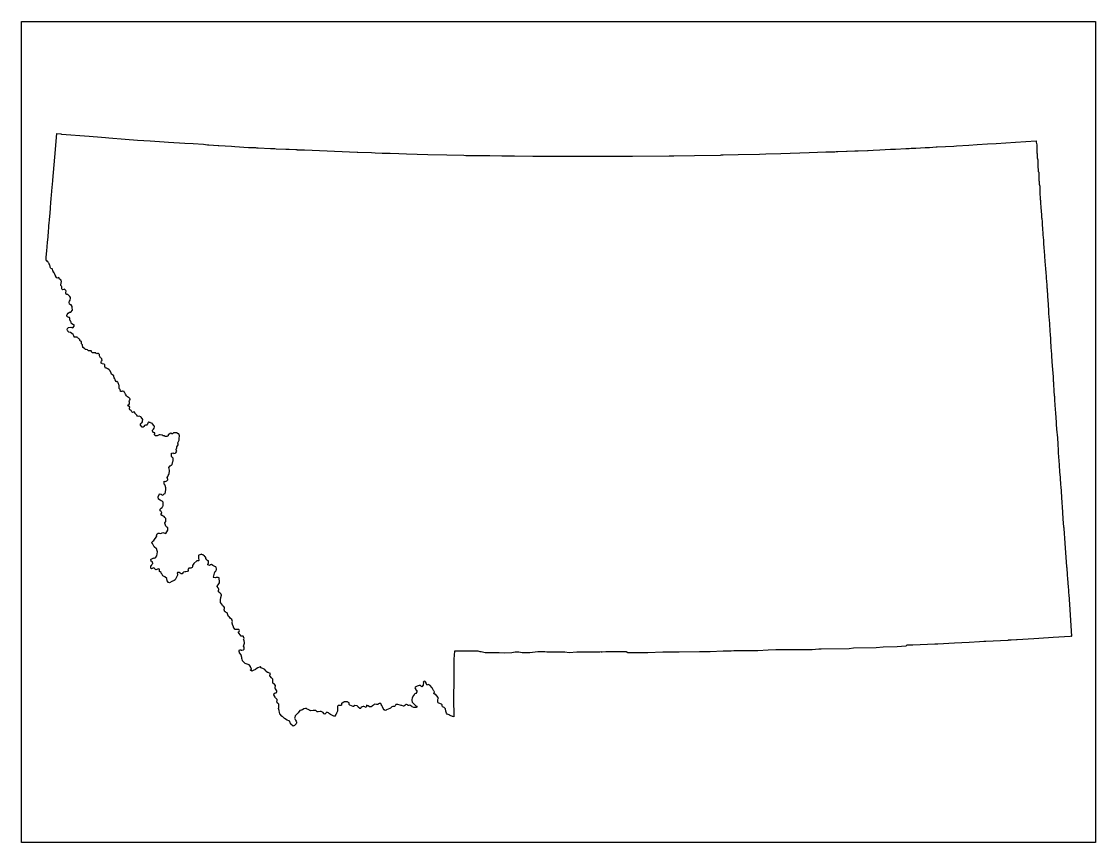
# Model space of a CAD drawing. Extents: x 0.1 to 10.9, y 0.1 to 8.4.
import ezdxf

# ---------------------------------------------------------------- set-up
doc = ezdxf.new("R2010")
doc.units = 0
doc.header["$MEASUREMENT"] = 0
doc.layers.add('STATE', color=7, linetype='CONTINUOUS')

# ---------------------------------------------------------------- blocks, each defined once
blk = doc.blocks.new('BLOCK_2')
at = {"layer": 'STATE'}
blk.add_lwpolyline([(0.093, 0.099), (0.093, 8.373), (10.92, 8.373), (10.92, 0.099), (0.093, 0.099)], dxfattribs=at)
at = {"layer": 'STATE', "color": 2}
for points in [[(0.367, 6.263), (0.37, 6.29), (0.37, 6.306), (0.37, 6.32), (0.373, 6.336), (0.377, 6.376), (0.377, 6.38), (0.38, 6.403), (0.387, 6.49), (0.387, 6.51), (0.39, 6.536), (0.39, 6.543), (0.393, 6.593), (0.397, 6.62), (0.4, 6.666), (0.41, 6.766), (0.41, 6.773), (0.43, 7.006), (0.45, 7.243), (0.49, 7.24), (0.497, 7.236), (0.777, 7.216), (0.9, 7.206), (0.94, 7.203), (0.973, 7.2), (1.14, 7.186), (1.263, 7.176), (1.39, 7.17), (1.533, 7.16), (1.577, 7.156), (1.74, 7.146), (1.823, 7.143), (1.927, 7.136), (1.947, 7.133), (1.967, 7.13), (1.983, 7.13), (2.077, 7.123), (2.083, 7.123), (2.21, 7.116), (2.243, 7.113), (2.383, 7.103), (2.453, 7.103), (2.463, 7.1), (2.48, 7.1), (2.603, 7.093), (2.627, 7.093), (2.647, 7.093), (2.66, 7.09), (2.757, 7.086), (2.763, 7.086), (2.793, 7.086), (2.86, 7.083), (2.863, 7.083), (2.867, 7.083), (2.87, 7.083), (2.873, 7.08), (2.877, 7.08), (2.88, 7.08), (2.883, 7.08), (2.947, 7.08), (3.477, 7.056), (3.483, 7.056), (3.62, 7.053), (3.66, 7.05), (3.73, 7.046), (3.773, 7.046), (3.777, 7.046), (3.81, 7.046), (3.897, 7.043), (3.973, 7.04), (4.19, 7.033), (4.38, 7.03), (4.553, 7.026), (4.573, 7.023), (4.597, 7.023), (4.61, 7.023), (4.693, 7.023), (4.813, 7.023), (4.937, 7.02), (4.987, 7.02), (5.063, 7.02), (5.247, 7.016), (5.283, 7.016), (5.43, 7.016), (5.837, 7.016), (5.843, 7.016), (5.847, 7.016), (5.873, 7.016), (5.887, 7.016), (5.93, 7.016), (5.933, 7.016), (6.013, 7.016), (6.043, 7.016), (6.157, 7.016), (6.2, 7.016), (6.247, 7.016), (6.253, 7.016), (6.623, 7.02), (6.67, 7.02), (6.877, 7.023), (7.14, 7.026), (7.15, 7.03), (7.157, 7.03), (7.167, 7.03), (7.317, 7.033), (7.533, 7.036), (7.597, 7.04), (7.747, 7.043), (8.033, 7.053), (8.203, 7.06), (8.21, 7.06), (8.293, 7.06), (8.307, 7.063), (8.323, 7.063), (8.41, 7.066), (8.417, 7.066), (8.493, 7.07), (8.517, 7.07), (8.527, 7.07), (8.62, 7.073), (8.627, 7.073), (8.677, 7.076), (8.747, 7.08), (8.853, 7.086), (8.903, 7.086), (9.007, 7.093), (9.037, 7.093), (9.04, 7.093), (9.063, 7.096), (9.11, 7.096), (9.203, 7.103), (9.207, 7.103), (9.22, 7.103), (9.223, 7.103), (9.247, 7.103), (9.313, 7.11), (9.323, 7.11), (9.493, 7.116), (9.52, 7.12), (9.643, 7.126), (9.727, 7.133), (9.83, 7.14), (9.917, 7.143), (10.113, 7.156), (10.323, 7.17), (10.323, 7.156), (10.327, 7.13), (10.327, 7.126), (10.327, 7.12), (10.327, 7.116), (10.327, 7.11), (10.327, 7.1), (10.327, 7.096), (10.33, 7.09), (10.33, 7.063), (10.33, 7.056), (10.33, 7.05), (10.333, 7.04), (10.333, 7.023), (10.333, 7.02), (10.333, 7.016), (10.333, 7.013), (10.333, 7.006), (10.333, 7.003), (10.333, 7), (10.337, 6.98), (10.34, 6.93), (10.34, 6.916), (10.34, 6.906), (10.343, 6.88), (10.343, 6.86), (10.347, 6.856), (10.347, 6.823), (10.35, 6.77), (10.353, 6.76), (10.353, 6.753), (10.353, 6.75), (10.353, 6.746), (10.353, 6.743), (10.353, 6.733), (10.357, 6.713), (10.357, 6.706), (10.357, 6.703), (10.357, 6.696), (10.357, 6.67), (10.36, 6.663), (10.36, 6.65), (10.36, 6.626), (10.363, 6.606), (10.363, 6.596), (10.363, 6.586), (10.363, 6.58), (10.367, 6.57), (10.367, 6.546), (10.367, 6.54), (10.37, 6.506), (10.37, 6.496), (10.37, 6.49), (10.37, 6.486), (10.373, 6.48), (10.373, 6.45), (10.377, 6.436), (10.377, 6.41), (10.377, 6.406), (10.377, 6.403), (10.377, 6.4), (10.377, 6.396), (10.38, 6.39), (10.383, 6.35), (10.383, 6.323), (10.383, 6.316), (10.383, 6.313), (10.387, 6.296), (10.387, 6.28), (10.387, 6.266), (10.39, 6.253), (10.39, 6.243), (10.39, 6.23), (10.39, 6.223), (10.397, 6.17), (10.397, 6.166), (10.397, 6.163), (10.397, 6.143), (10.397, 6.13), (10.4, 6.1), (10.4, 6.096), (10.4, 6.09), (10.403, 6.063), (10.41, 5.953), (10.413, 5.92), (10.413, 5.913), (10.417, 5.886), (10.417, 5.866), (10.42, 5.86), (10.423, 5.786), (10.427, 5.753), (10.427, 5.746), (10.43, 5.726), (10.43, 5.716), (10.43, 5.683), (10.433, 5.683), (10.433, 5.68), (10.433, 5.676), (10.437, 5.606), (10.443, 5.52), (10.447, 5.456), (10.447, 5.44), (10.447, 5.43), (10.457, 5.33), (10.46, 5.249), (10.463, 5.223), (10.467, 5.173), (10.467, 5.143), (10.47, 5.103), (10.47, 5.089), (10.47, 5.086), (10.477, 5.019), (10.477, 5.016), (10.477, 5.013), (10.477, 5.009), (10.477, 5.006), (10.48, 4.943), (10.487, 4.866), (10.487, 4.863), (10.49, 4.833), (10.493, 4.789), (10.493, 4.776), (10.493, 4.773), (10.493, 4.759), (10.493, 4.756), (10.493, 4.746), (10.497, 4.743), (10.497, 4.726), (10.497, 4.723), (10.5, 4.649), (10.503, 4.603), (10.507, 4.593), (10.507, 4.573), (10.507, 4.556), (10.513, 4.463), (10.517, 4.429), (10.523, 4.333), (10.523, 4.329), (10.523, 4.326), (10.523, 4.319), (10.523, 4.313), (10.53, 4.229), (10.533, 4.213), (10.54, 4.123), (10.54, 4.103), (10.543, 4.063), (10.543, 4.026), (10.553, 3.906), (10.553, 3.886), (10.557, 3.853), (10.557, 3.833), (10.563, 3.776), (10.567, 3.699), (10.57, 3.686), (10.577, 3.583), (10.577, 3.576), (10.587, 3.429), (10.59, 3.359), (10.597, 3.279), (10.6, 3.269), (10.6, 3.263), (10.61, 3.116), (10.627, 2.876), (10.63, 2.866), (10.63, 2.852), (10.633, 2.809), (10.633, 2.802), (10.633, 2.792), (10.637, 2.759), (10.643, 2.672), (10.647, 2.646), (10.647, 2.612), (10.65, 2.599), (10.66, 2.446), (10.667, 2.336), (10.677, 2.179), (10.68, 2.179), (10.663, 2.176), (10.493, 2.166), (10.35, 2.156), (10.297, 2.152), (10.13, 2.142), (10.127, 2.142), (10.123, 2.142), (10.07, 2.139), (10.04, 2.139), (10.037, 2.136), (9.813, 2.126), (9.81, 2.126), (9.807, 2.126), (9.793, 2.126), (9.75, 2.122), (9.647, 2.116), (9.5, 2.109), (9.33, 2.099), (9.3, 2.099), (9.077, 2.086), (9.023, 2.086), (9.02, 2.086), (9.017, 2.086), (9.007, 2.076), (8.92, 2.072), (8.78, 2.066), (8.71, 2.062), (8.48, 2.056), (8.437, 2.052), (8.153, 2.046), (8.15, 2.046), (8.143, 2.046), (8.13, 2.046), (8.063, 2.042), (8.05, 2.042), (8.01, 2.042), (7.99, 2.042), (7.98, 2.039), (7.96, 2.042), (7.943, 2.042), (7.937, 2.042), (7.803, 2.039), (7.79, 2.039), (7.773, 2.039), (7.767, 2.039), (7.743, 2.039), (7.697, 2.039), (7.62, 2.036), (7.517, 2.032), (7.513, 2.032), (7.39, 2.029), (7.273, 2.029), (7.247, 2.026), (7.17, 2.026), (7.167, 2.026), (7.037, 2.022), (6.973, 2.022), (6.963, 2.022), (6.957, 2.019), (6.947, 2.019), (6.927, 2.019), (6.723, 2.016), (6.667, 2.016), (6.653, 2.016), (6.617, 2.016), (6.577, 2.016), (6.56, 2.016), (6.407, 2.012), (6.323, 2.012), (6.23, 2.012), (6.227, 2.012), (6.207, 2.012), (6.19, 2.019), (6.047, 2.019), (6.04, 2.019), (5.983, 2.019), (5.947, 2.016), (5.94, 2.016), (5.937, 2.019), (5.923, 2.016), (5.77, 2.016), (5.69, 2.016), (5.613, 2.012), (5.57, 2.016), (5.52, 2.016), (5.503, 2.016), (5.397, 2.016), (5.39, 2.016), (5.37, 2.019), (5.297, 2.019), (5.217, 2.009), (5.14, 2.012), (5.107, 2.016), (5.09, 2.016), (5.07, 2.016), (5.037, 2.009), (4.96, 2.006), (4.907, 2.009), (4.903, 2.009), (4.767, 2.009), (4.727, 2.019), (4.717, 2.019), (4.697, 2.026), (4.467, 2.026), (4.457, 2.026), (4.453, 1.946), (4.453, 1.942), (4.453, 1.859), (4.45, 1.712), (4.45, 1.682), (4.447, 1.609), (4.447, 1.556), (4.447, 1.549), (4.45, 1.366), (4.443, 1.369), (4.437, 1.369), (4.413, 1.379), (4.41, 1.382), (4.407, 1.382), (4.403, 1.386), (4.393, 1.389), (4.383, 1.392), (4.377, 1.402), (4.37, 1.422), (4.367, 1.446), (4.353, 1.459), (4.347, 1.462), (4.337, 1.466), (4.333, 1.479), (4.333, 1.486), (4.327, 1.492), (4.317, 1.496), (4.293, 1.506), (4.29, 1.512), (4.29, 1.536), (4.293, 1.549), (4.297, 1.556), (4.277, 1.582), (4.27, 1.592), (4.263, 1.592), (4.25, 1.599), (4.257, 1.616), (4.253, 1.622), (4.25, 1.626), (4.247, 1.632), (4.233, 1.656), (4.21, 1.686), (4.193, 1.692), (4.19, 1.686), (4.183, 1.689), (4.173, 1.702), (4.173, 1.709), (4.167, 1.719), (4.163, 1.722), (4.157, 1.726), (4.15, 1.722), (4.143, 1.716), (4.147, 1.712), (4.143, 1.692), (4.143, 1.686), (4.13, 1.669), (4.12, 1.676), (4.117, 1.682), (4.107, 1.682), (4.103, 1.682), (4.093, 1.679), (4.083, 1.676), (4.07, 1.669), (4.067, 1.669), (4.063, 1.666), (4.06, 1.659), (4.067, 1.642), (4.07, 1.636), (4.08, 1.632), (4.08, 1.629), (4.077, 1.616), (4.067, 1.602), (4.06, 1.596), (4.053, 1.589), (4.047, 1.579), (4.043, 1.576), (4.03, 1.552), (4.027, 1.539), (4.027, 1.532), (4.027, 1.529), (4.03, 1.512), (4.047, 1.496), (4.057, 1.486), (4.07, 1.476), (4.077, 1.472), (4.077, 1.462), (4.073, 1.459), (4.047, 1.459), (4.03, 1.466), (4.027, 1.469), (4.007, 1.482), (3.997, 1.479), (3.99, 1.479), (3.983, 1.486), (3.973, 1.489), (3.97, 1.489), (3.967, 1.489), (3.957, 1.479), (3.947, 1.472), (3.943, 1.472), (3.927, 1.479), (3.92, 1.479), (3.91, 1.482), (3.887, 1.489), (3.883, 1.489), (3.867, 1.489), (3.86, 1.476), (3.853, 1.469), (3.85, 1.469), (3.84, 1.469), (3.837, 1.469), (3.827, 1.466), (3.817, 1.456), (3.813, 1.452), (3.807, 1.449), (3.773, 1.436), (3.77, 1.432), (3.76, 1.429), (3.75, 1.436), (3.74, 1.449), (3.733, 1.466), (3.727, 1.479), (3.72, 1.489), (3.717, 1.499), (3.7, 1.499), (3.693, 1.496), (3.687, 1.489), (3.673, 1.489), (3.647, 1.492), (3.647, 1.489), (3.643, 1.482), (3.633, 1.476), (3.627, 1.472), (3.617, 1.466), (3.603, 1.466), (3.587, 1.476), (3.57, 1.482), (3.57, 1.476), (3.57, 1.469), (3.567, 1.459), (3.553, 1.466), (3.543, 1.469), (3.537, 1.469), (3.527, 1.466), (3.517, 1.462), (3.513, 1.452), (3.51, 1.449), (3.503, 1.449), (3.487, 1.462), (3.483, 1.469), (3.477, 1.476), (3.453, 1.479), (3.44, 1.469), (3.437, 1.469), (3.403, 1.482), (3.397, 1.489), (3.397, 1.496), (3.397, 1.506), (3.383, 1.512), (3.38, 1.516), (3.37, 1.516), (3.347, 1.516), (3.343, 1.512), (3.327, 1.502), (3.323, 1.502), (3.32, 1.499), (3.32, 1.496), (3.32, 1.492), (3.32, 1.486), (3.32, 1.482), (3.313, 1.479), (3.287, 1.479), (3.283, 1.476), (3.28, 1.469), (3.28, 1.422), (3.277, 1.416), (3.27, 1.402), (3.267, 1.392), (3.263, 1.389), (3.25, 1.369), (3.227, 1.379), (3.207, 1.389), (3.197, 1.396), (3.187, 1.406), (3.177, 1.409), (3.173, 1.412), (3.16, 1.402), (3.15, 1.392), (3.14, 1.396), (3.14, 1.399), (3.133, 1.409), (3.113, 1.419), (3.103, 1.419), (3.083, 1.416), (3.073, 1.416), (3.067, 1.422), (3.06, 1.429), (3.033, 1.429), (3.007, 1.426), (3.003, 1.426), (3.003, 1.429), (2.997, 1.432), (2.983, 1.439), (2.973, 1.442), (2.967, 1.449), (2.957, 1.449), (2.94, 1.446), (2.927, 1.436), (2.917, 1.432), (2.913, 1.432), (2.9, 1.429), (2.883, 1.406), (2.87, 1.392), (2.867, 1.389), (2.853, 1.376), (2.85, 1.359), (2.847, 1.352), (2.857, 1.332), (2.863, 1.322), (2.867, 1.312), (2.867, 1.306), (2.863, 1.296), (2.86, 1.292), (2.857, 1.289), (2.847, 1.279), (2.833, 1.272), (2.827, 1.276), (2.813, 1.289), (2.81, 1.292), (2.807, 1.299), (2.803, 1.302), (2.8, 1.322), (2.787, 1.326), (2.773, 1.332), (2.743, 1.349), (2.733, 1.359), (2.723, 1.369), (2.72, 1.369), (2.717, 1.372), (2.697, 1.396), (2.693, 1.409), (2.69, 1.429), (2.683, 1.449), (2.687, 1.459), (2.687, 1.482), (2.687, 1.492), (2.677, 1.502), (2.667, 1.516), (2.67, 1.529), (2.67, 1.539), (2.657, 1.552), (2.653, 1.556), (2.65, 1.562), (2.64, 1.579), (2.633, 1.586), (2.637, 1.589), (2.643, 1.602), (2.65, 1.606), (2.66, 1.606), (2.663, 1.609), (2.667, 1.619), (2.667, 1.629), (2.66, 1.639), (2.653, 1.646), (2.65, 1.652), (2.65, 1.669), (2.653, 1.676), (2.653, 1.682), (2.64, 1.699), (2.627, 1.706), (2.627, 1.719), (2.627, 1.736), (2.627, 1.746), (2.613, 1.759), (2.6, 1.776), (2.597, 1.776), (2.597, 1.786), (2.6, 1.792), (2.603, 1.802), (2.593, 1.806), (2.58, 1.812), (2.577, 1.812), (2.573, 1.812), (2.56, 1.822), (2.557, 1.829), (2.547, 1.842), (2.533, 1.849), (2.51, 1.859), (2.503, 1.869), (2.5, 1.869), (2.493, 1.866), (2.477, 1.859), (2.473, 1.859), (2.47, 1.856), (2.457, 1.846), (2.453, 1.842), (2.43, 1.832), (2.417, 1.826), (2.403, 1.836), (2.403, 1.839), (2.413, 1.842), (2.413, 1.846), (2.403, 1.869), (2.403, 1.872), (2.387, 1.889), (2.38, 1.892), (2.347, 1.902), (2.32, 1.929), (2.32, 1.932), (2.317, 1.946), (2.313, 1.949), (2.313, 1.952), (2.313, 1.962), (2.307, 1.986), (2.307, 1.989), (2.29, 2.012), (2.29, 2.016), (2.287, 2.022), (2.287, 2.029), (2.29, 2.039), (2.303, 2.039), (2.307, 2.036), (2.313, 2.036), (2.327, 2.039), (2.33, 2.042), (2.337, 2.049), (2.337, 2.069), (2.333, 2.079), (2.337, 2.099), (2.343, 2.109), (2.343, 2.112), (2.337, 2.136), (2.333, 2.142), (2.337, 2.156), (2.333, 2.172), (2.327, 2.182), (2.323, 2.179), (2.317, 2.179), (2.307, 2.179), (2.277, 2.219), (2.287, 2.226), (2.29, 2.236), (2.287, 2.242), (2.283, 2.246), (2.28, 2.246), (2.263, 2.246), (2.253, 2.246), (2.247, 2.246), (2.233, 2.262), (2.23, 2.266), (2.23, 2.272), (2.22, 2.296), (2.22, 2.299), (2.217, 2.309), (2.217, 2.312), (2.217, 2.319), (2.22, 2.326), (2.213, 2.346), (2.197, 2.359), (2.19, 2.369), (2.18, 2.376), (2.177, 2.382), (2.173, 2.392), (2.17, 2.402), (2.167, 2.412), (2.157, 2.416), (2.15, 2.422), (2.147, 2.422), (2.14, 2.429), (2.14, 2.436), (2.137, 2.442), (2.137, 2.449), (2.137, 2.452), (2.14, 2.452), (2.14, 2.456), (2.14, 2.466), (2.133, 2.476), (2.127, 2.482), (2.123, 2.486), (2.12, 2.492), (2.1, 2.519), (2.1, 2.526), (2.1, 2.546), (2.103, 2.569), (2.107, 2.579), (2.107, 2.582), (2.11, 2.592), (2.11, 2.596), (2.107, 2.599), (2.107, 2.602), (2.093, 2.616), (2.083, 2.622), (2.08, 2.626), (2.08, 2.636), (2.08, 2.639), (2.083, 2.649), (2.083, 2.652), (2.077, 2.666), (2.067, 2.679), (2.067, 2.682), (2.077, 2.696), (2.09, 2.716), (2.09, 2.722), (2.087, 2.766), (2.083, 2.766), (2.077, 2.769), (2.06, 2.769), (2.057, 2.769), (2.05, 2.766), (2.03, 2.769), (2.027, 2.769), (2.03, 2.772), (2.043, 2.826), (2.053, 2.832), (2.053, 2.836), (2.057, 2.842), (2.06, 2.846), (2.06, 2.856), (2.057, 2.869), (2.053, 2.876), (2.043, 2.882), (2.023, 2.892), (2.01, 2.899), (2, 2.896), (1.99, 2.892), (1.987, 2.892), (1.973, 2.896), (1.973, 2.899), (1.973, 2.902), (1.977, 2.916), (1.98, 2.926), (1.98, 2.929), (1.977, 2.936), (1.973, 2.936), (1.963, 2.946), (1.953, 2.962), (1.953, 2.976), (1.943, 2.979), (1.943, 2.982), (1.94, 2.982), (1.937, 2.986), (1.92, 2.999), (1.913, 3.002), (1.907, 3.006), (1.9, 3.002), (1.88, 2.996), (1.877, 2.992), (1.877, 2.979), (1.877, 2.962), (1.88, 2.949), (1.88, 2.942), (1.877, 2.936), (1.867, 2.939), (1.863, 2.939), (1.86, 2.936), (1.83, 2.912), (1.817, 2.892), (1.817, 2.886), (1.817, 2.876), (1.813, 2.869), (1.807, 2.866), (1.8, 2.862), (1.793, 2.862), (1.787, 2.862), (1.783, 2.862), (1.78, 2.862), (1.77, 2.849), (1.773, 2.842), (1.773, 2.839), (1.767, 2.829), (1.75, 2.826), (1.74, 2.826), (1.727, 2.822), (1.72, 2.816), (1.713, 2.806), (1.703, 2.806), (1.693, 2.812), (1.683, 2.819), (1.673, 2.819), (1.667, 2.819), (1.663, 2.809), (1.667, 2.806), (1.667, 2.792), (1.663, 2.786), (1.65, 2.759), (1.643, 2.746), (1.633, 2.739), (1.61, 2.729), (1.587, 2.716), (1.577, 2.719), (1.563, 2.736), (1.56, 2.759), (1.557, 2.759), (1.54, 2.776), (1.517, 2.786), (1.507, 2.806), (1.503, 2.812), (1.5, 2.819), (1.49, 2.826), (1.483, 2.829), (1.483, 2.846), (1.483, 2.852), (1.477, 2.852), (1.47, 2.856), (1.463, 2.852), (1.457, 2.849), (1.447, 2.846), (1.44, 2.852), (1.433, 2.859), (1.433, 2.862), (1.423, 2.866), (1.403, 2.856), (1.397, 2.862), (1.397, 2.886), (1.403, 2.892), (1.407, 2.899), (1.413, 2.906), (1.417, 2.912), (1.413, 2.926), (1.403, 2.929), (1.397, 2.946), (1.397, 2.952), (1.4, 2.956), (1.42, 2.966), (1.423, 2.966), (1.43, 2.969), (1.433, 2.966), (1.447, 2.976), (1.457, 2.989), (1.463, 3.029), (1.46, 3.039), (1.457, 3.049), (1.457, 3.052), (1.457, 3.056), (1.453, 3.059), (1.43, 3.079), (1.423, 3.093), (1.413, 3.112), (1.407, 3.122), (1.41, 3.129), (1.417, 3.136), (1.427, 3.143), (1.457, 3.186), (1.457, 3.189), (1.457, 3.193), (1.453, 3.193), (1.453, 3.196), (1.457, 3.203), (1.46, 3.209), (1.47, 3.216), (1.48, 3.216), (1.483, 3.216), (1.497, 3.213), (1.51, 3.219), (1.517, 3.223), (1.537, 3.216), (1.55, 3.213), (1.57, 3.246), (1.57, 3.249), (1.57, 3.256), (1.57, 3.259), (1.567, 3.273), (1.557, 3.276), (1.55, 3.286), (1.537, 3.316), (1.537, 3.319), (1.547, 3.333), (1.547, 3.343), (1.547, 3.363), (1.54, 3.373), (1.533, 3.383), (1.52, 3.389), (1.51, 3.393), (1.507, 3.396), (1.503, 3.403), (1.503, 3.413), (1.507, 3.419), (1.507, 3.423), (1.503, 3.436), (1.503, 3.439), (1.497, 3.439), (1.493, 3.443), (1.49, 3.446), (1.49, 3.453), (1.493, 3.459), (1.503, 3.469), (1.513, 3.476), (1.513, 3.479), (1.517, 3.483), (1.52, 3.496), (1.523, 3.519), (1.523, 3.523), (1.52, 3.529), (1.513, 3.539), (1.503, 3.543), (1.5, 3.543), (1.49, 3.549)], [(1.49, 3.549), (1.473, 3.559), (1.47, 3.583), (1.47, 3.586), (1.483, 3.609), (1.483, 3.613), (1.497, 3.609), (1.503, 3.609), (1.513, 3.599), (1.52, 3.603), (1.533, 3.613), (1.543, 3.616), (1.547, 3.653), (1.547, 3.663), (1.547, 3.673), (1.543, 3.696), (1.543, 3.699), (1.54, 3.703), (1.53, 3.709), (1.53, 3.726), (1.53, 3.733), (1.533, 3.739), (1.543, 3.736), (1.553, 3.739), (1.56, 3.743), (1.567, 3.753), (1.57, 3.756), (1.563, 3.779), (1.567, 3.786), (1.573, 3.796), (1.58, 3.809), (1.583, 3.816), (1.587, 3.846), (1.587, 3.853), (1.58, 3.879), (1.593, 3.896), (1.603, 3.903), (1.61, 3.906), (1.613, 3.909), (1.62, 3.939), (1.623, 3.946), (1.623, 3.966), (1.623, 3.969), (1.62, 3.976), (1.61, 3.983), (1.607, 3.993), (1.607, 4.016), (1.607, 4.019), (1.607, 4.023), (1.61, 4.023), (1.613, 4.023), (1.62, 4.026), (1.627, 4.023), (1.63, 4.023), (1.63, 4.019), (1.643, 4.023), (1.65, 4.026), (1.66, 4.043), (1.657, 4.049), (1.653, 4.053), (1.653, 4.059), (1.66, 4.076), (1.66, 4.086), (1.667, 4.096), (1.673, 4.106), (1.673, 4.109), (1.673, 4.113), (1.673, 4.116), (1.67, 4.119), (1.67, 4.126), (1.673, 4.133), (1.683, 4.153), (1.683, 4.173), (1.687, 4.193), (1.687, 4.199), (1.683, 4.206), (1.68, 4.216), (1.673, 4.219), (1.657, 4.226), (1.657, 4.229), (1.64, 4.226), (1.627, 4.226), (1.617, 4.219), (1.61, 4.216), (1.6, 4.223), (1.573, 4.209), (1.573, 4.199), (1.56, 4.189), (1.543, 4.189), (1.533, 4.196), (1.523, 4.199), (1.51, 4.203), (1.493, 4.209), (1.48, 4.206), (1.46, 4.196), (1.453, 4.196), (1.45, 4.196), (1.443, 4.199), (1.433, 4.206), (1.433, 4.213), (1.437, 4.216), (1.437, 4.226), (1.43, 4.229), (1.417, 4.233), (1.417, 4.239), (1.413, 4.249), (1.413, 4.256), (1.423, 4.263), (1.43, 4.273), (1.433, 4.289), (1.43, 4.299), (1.427, 4.303), (1.413, 4.319), (1.413, 4.323), (1.393, 4.329), (1.39, 4.329), (1.39, 4.333), (1.383, 4.333), (1.373, 4.336), (1.37, 4.336), (1.37, 4.333), (1.367, 4.326), (1.36, 4.309), (1.357, 4.306), (1.343, 4.306), (1.333, 4.303), (1.327, 4.293), (1.323, 4.289), (1.32, 4.286), (1.313, 4.286), (1.31, 4.286), (1.293, 4.306), (1.29, 4.309), (1.297, 4.319), (1.297, 4.323), (1.3, 4.329), (1.303, 4.329), (1.307, 4.329), (1.313, 4.339), (1.313, 4.346), (1.317, 4.363), (1.3, 4.386), (1.297, 4.389), (1.28, 4.396), (1.273, 4.393), (1.263, 4.396), (1.257, 4.406), (1.25, 4.413), (1.24, 4.423), (1.237, 4.426), (1.237, 4.429), (1.237, 4.436), (1.233, 4.436), (1.227, 4.436), (1.22, 4.436), (1.213, 4.433), (1.207, 4.439), (1.2, 4.453), (1.187, 4.459), (1.183, 4.469), (1.183, 4.476), (1.183, 4.479), (1.187, 4.483), (1.183, 4.493), (1.173, 4.496), (1.167, 4.499), (1.173, 4.509), (1.177, 4.509), (1.183, 4.519), (1.183, 4.526), (1.183, 4.536), (1.18, 4.546), (1.183, 4.553), (1.19, 4.563), (1.19, 4.566), (1.187, 4.573), (1.18, 4.579), (1.173, 4.583), (1.163, 4.589), (1.16, 4.593), (1.153, 4.599), (1.143, 4.616), (1.133, 4.636), (1.13, 4.639), (1.13, 4.643), (1.11, 4.649), (1.107, 4.646), (1.107, 4.643), (1.09, 4.643), (1.09, 4.646), (1.09, 4.649), (1.087, 4.666), (1.077, 4.676), (1.077, 4.686), (1.077, 4.699), (1.077, 4.709), (1.073, 4.713), (1.07, 4.726), (1.07, 4.729), (1.067, 4.729), (1.067, 4.733), (1.063, 4.739), (1.057, 4.746), (1.05, 4.743), (1.047, 4.746), (1.037, 4.763), (1.033, 4.769), (1.033, 4.773), (1.027, 4.783), (1.023, 4.793), (1.023, 4.803), (1, 4.819), (0.997, 4.829), (0.987, 4.853), (0.977, 4.863), (0.963, 4.873), (0.957, 4.876), (0.953, 4.879), (0.94, 4.879), (0.937, 4.886), (0.933, 4.896), (0.933, 4.913), (0.927, 4.919), (0.907, 4.923), (0.907, 4.926), (0.897, 4.929), (0.897, 4.933), (0.897, 4.939), (0.9, 4.953), (0.907, 4.956), (0.903, 4.973), (0.9, 4.976), (0.893, 4.983), (0.89, 4.983), (0.887, 4.989), (0.88, 5.003), (0.88, 5.016), (0.87, 5.026), (0.86, 5.026), (0.853, 5.023), (0.847, 5.026), (0.843, 5.033), (0.837, 5.033), (0.817, 5.033), (0.81, 5.033), (0.8, 5.043), (0.8, 5.049), (0.797, 5.053), (0.783, 5.053), (0.77, 5.053), (0.76, 5.063), (0.747, 5.066), (0.74, 5.069), (0.727, 5.079), (0.713, 5.089), (0.713, 5.093), (0.71, 5.103), (0.707, 5.113), (0.7, 5.126), (0.7, 5.133), (0.7, 5.149), (0.693, 5.153), (0.687, 5.153), (0.683, 5.159), (0.68, 5.169), (0.677, 5.173), (0.673, 5.176), (0.66, 5.186), (0.657, 5.186), (0.653, 5.193), (0.647, 5.193), (0.63, 5.193), (0.627, 5.189), (0.623, 5.196), (0.62, 5.206), (0.613, 5.219), (0.587, 5.239), (0.57, 5.243), (0.563, 5.249), (0.563, 5.253), (0.56, 5.253), (0.56, 5.256), (0.557, 5.259), (0.553, 5.266), (0.557, 5.28), (0.563, 5.286), (0.567, 5.29), (0.59, 5.293), (0.6, 5.29), (0.607, 5.286), (0.613, 5.29), (0.62, 5.3), (0.623, 5.303), (0.623, 5.313), (0.623, 5.316), (0.617, 5.316), (0.6, 5.326), (0.597, 5.326), (0.593, 5.343), (0.59, 5.35), (0.587, 5.353), (0.587, 5.356), (0.58, 5.363), (0.58, 5.366), (0.58, 5.37), (0.58, 5.376), (0.58, 5.383), (0.577, 5.39), (0.573, 5.39), (0.57, 5.39), (0.557, 5.396), (0.55, 5.403), (0.55, 5.41), (0.553, 5.42), (0.563, 5.433), (0.577, 5.443), (0.59, 5.443), (0.607, 5.463), (0.603, 5.49), (0.603, 5.5), (0.593, 5.516), (0.587, 5.516), (0.577, 5.526), (0.573, 5.543), (0.577, 5.553), (0.583, 5.563), (0.583, 5.566), (0.587, 5.586), (0.587, 5.593), (0.58, 5.603), (0.563, 5.62), (0.56, 5.623), (0.557, 5.623), (0.55, 5.623), (0.543, 5.626), (0.54, 5.636), (0.54, 5.643), (0.543, 5.656), (0.54, 5.663), (0.53, 5.673), (0.527, 5.676), (0.52, 5.673), (0.507, 5.67), (0.503, 5.673), (0.5, 5.68), (0.5, 5.693), (0.5, 5.7), (0.497, 5.706), (0.49, 5.713), (0.493, 5.743), (0.497, 5.75), (0.493, 5.766), (0.477, 5.776), (0.473, 5.783), (0.473, 5.786), (0.47, 5.793), (0.453, 5.786), (0.45, 5.79), (0.447, 5.793), (0.44, 5.803), (0.44, 5.806), (0.433, 5.816), (0.427, 5.833), (0.423, 5.84), (0.423, 5.843), (0.42, 5.843), (0.413, 5.853), (0.413, 5.856), (0.41, 5.86), (0.407, 5.876), (0.403, 5.88), (0.39, 5.883), (0.383, 5.896), (0.383, 5.906), (0.38, 5.913), (0.373, 5.93), (0.373, 5.933), (0.367, 5.94), (0.363, 5.946), (0.357, 5.96), (0.35, 5.956), (0.35, 5.96), (0.347, 5.963), (0.343, 5.963), (0.343, 5.966), (0.343, 5.993), (0.35, 6.066), (0.35, 6.07), (0.35, 6.076), (0.353, 6.09), (0.353, 6.103), (0.357, 6.15), (0.363, 6.2), (0.367, 6.263)]]:
    blk.add_lwpolyline(points, dxfattribs=at)

msp = doc.modelspace()

# ---------------------------------------------------------------- block references
at = {"layer": 'STATE'}
msp.add_blockref('BLOCK_2', (0, 0), dxfattribs=at)

doc.saveas('drawing.dxf')
